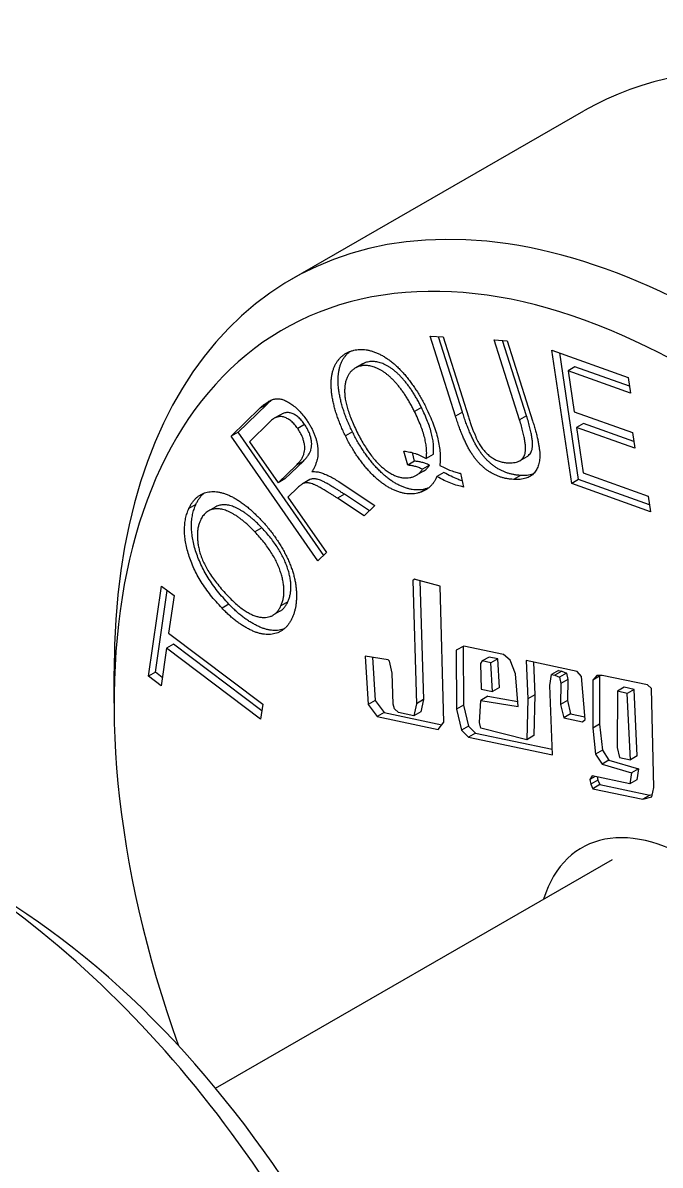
# Model space of a CAD drawing. Header units: millimetres. Extents: x 0 to 7722, y 0 to 5460.
# Drawn here: x 4566.73 to 4574.95, y 3552.35 to 3567.07 of the extents above; entities that cross this region are included whole.
import ezdxf

# ---------------------------------------------------------------- set-up
doc = ezdxf.new("R2010")
doc.units = ezdxf.units.MM
doc.header["$LTSCALE"] = 5
doc.layers.get('0').update_dxf_attribs({"linetype": 'CONTINUOUS'})

# ---------------------------------------------------------------- blocks, each defined once
blk = doc.blocks.new('RWFWFWEWEFWEFWEF')
for p, q in [((59.697, -70.491), (63.468, -68.319)), ((61.812, -72.258), (61.485, -71.225)), ((61.485, -71.225), (61.653, -71.235)), ((61.902, -72.206), (61.593, -71.232)), ((61.653, -71.235), (61.979, -72.267)), ((62.639, -72.305), (62.312, -71.274)), ((62.312, -71.274), (62.48, -71.284)), ((62.728, -72.254), (62.42, -71.28)), ((62.48, -71.284), (62.806, -72.316)), ((63.311, -73.126), (63.053, -71.404)), ((63.053, -71.404), (64.037, -71.756)), ((60.652, -71.566), (60.562, -71.618)), ((63.4, -73.075), (63.156, -71.441)), ((60.605, -71.587), (60.515, -71.639)), ((63.353, -71.62), (63.264, -71.672)), ((64.068, -71.959), (63.264, -71.672)), ((63.264, -71.672), (63.342, -72.199)), ((64.055, -71.871), (63.353, -71.62)), ((64.037, -71.756), (64.068, -71.959)), ((58.919, -72.516), (59.288, -72.155)), ((59.008, -72.464), (59.378, -72.104)), ((59.378, -72.104), (59.288, -72.155)), ((61.373, -72.145), (61.283, -72.197)), ((59.564, -72.233), (59.474, -72.284)), ((61.902, -72.206), (61.812, -72.258)), ((62.728, -72.254), (62.639, -72.305)), ((63.342, -72.199), (64.095, -72.468)), ((59.008, -72.464), (58.919, -72.516)), ((60.112, -74.051), (59.008, -72.464)), ((59.416, -72.329), (59.153, -72.586)), ((59.866, -72.364), (59.776, -72.415)), ((60.482, -72.458), (60.392, -72.51)), ((63.462, -72.35), (63.373, -72.401)), ((64.126, -72.67), (63.373, -72.401)), ((63.373, -72.401), (63.46, -72.988)), ((64.112, -72.582), (63.462, -72.35)), ((60.037, -74.124), (58.919, -72.516)), ((59.153, -72.586), (59.523, -73.118)), ((64.095, -72.468), (64.126, -72.67)), ((61.195, -72.889), (61.146, -72.708)), ((61.285, -72.838), (61.255, -72.727)), ((61.524, -72.752), (61.435, -72.804)), ((59.523, -73.118), (59.76, -72.887)), ((59.612, -73.066), (59.85, -72.835)), ((59.85, -72.835), (59.76, -72.887)), ((61.285, -72.838), (61.195, -72.889)), ((61.477, -72.888), (61.387, -72.94)), ((62.73, -72.779), (62.641, -72.831)), ((61.397, -72.967), (61.307, -73.019)), ((61.662, -72.984), (61.573, -73.035)), ((61.875, -72.993), (61.913, -73.17)), ((62.65, -73.021), (62.561, -73.072)), ((63.46, -72.988), (64.296, -73.286)), ((59.612, -73.066), (59.523, -73.118)), ((59.779, -73.178), (59.651, -73.302)), ((59.926, -73.078), (59.836, -73.13)), ((59.935, -73.073), (59.846, -73.125)), ((60.323, -73.111), (60.772, -73.407)), ((61.45, -73.187), (61.36, -73.238)), ((63.4, -73.075), (63.311, -73.126)), ((64.326, -73.489), (63.311, -73.126)), ((64.313, -73.401), (63.4, -73.075)), ((59.651, -73.302), (60.147, -74.016)), ((60.38, -73.264), (60.29, -73.316)), ((60.633, -73.543), (60.29, -73.316)), ((60.701, -73.476), (60.38, -73.264)), ((64.296, -73.286), (64.326, -73.489)), ((58.464, -73.394), (58.374, -73.446)), ((58.71, -73.43), (58.621, -73.482)), ((60.772, -73.407), (60.633, -73.543)), ((59.314, -73.698), (59.224, -73.749)), ((60.147, -74.016), (60.037, -74.124)), ((61.28, -74.357), (61.26, -74.375)), ((61.287, -74.359), (61.26, -74.375)), ((61.26, -74.375), (61.309, -75.964)), ((61.615, -74.45), (61.28, -74.357)), ((61.351, -74.377), (61.399, -75.912)), ((57.851, -75.61), (58.02, -74.448)), ((57.941, -75.558), (58.094, -74.504)), ((58.02, -74.448), (58.183, -74.57)), ((61.662, -76.202), (61.615, -74.45)), ((58.183, -74.57), (58.112, -75.056)), ((59.65, -74.651), (59.56, -74.702)), ((58.89, -74.682), (58.8, -74.733)), ((59.546, -74.773), (59.456, -74.824)), ((58.112, -75.056), (59.325, -75.971)), ((58.084, -75.25), (58.014, -75.733)), ((58.174, -75.198), (58.084, -75.25)), ((59.297, -76.165), (58.084, -75.25)), ((59.312, -76.057), (58.174, -75.198)), ((61.919, -75.222), (61.821, -75.272)), ((61.911, -75.226), (61.916, -75.983)), ((62.433, -75.33), (61.919, -75.222)), ((60.647, -75.35), (60.684, -75.973)), ((60.943, -75.397), (60.647, -75.35)), ((60.741, -75.365), (60.774, -75.922)), ((60.96, -75.416), (60.943, -75.397)), ((61.821, -75.272), (61.826, -76.035)), ((62.245, -75.362), (62.156, -75.413)), ((62.357, -75.385), (62.245, -75.362)), ((62.357, -75.385), (62.267, -75.437)), ((62.379, -75.754), (62.357, -75.385)), ((62.519, -75.403), (62.433, -75.33)), ((62.586, -75.58), (62.519, -75.403)), ((62.724, -75.408), (62.743, -75.902)), ((63.379, -75.547), (62.724, -75.408)), ((57.408, -75.957), (57.408, -75.543)), ((57.941, -75.558), (57.851, -75.61)), ((58.03, -75.625), (57.941, -75.558)), ((60.996, -75.571), (60.96, -75.416)), ((62.156, -75.413), (62.135, -75.447)), ((62.135, -75.447), (62.143, -75.775)), ((62.267, -75.437), (62.156, -75.413)), ((62.289, -75.806), (62.267, -75.437)), ((62.817, -75.428), (62.833, -75.85)), ((63.141, -75.534), (63.051, -75.586)), ((63.183, -75.543), (63.094, -75.595)), ((63.141, -75.534), (63.183, -75.543)), ((63.183, -75.543), (63.243, -75.572)), ((63.436, -75.613), (63.379, -75.547)), ((58.014, -75.733), (57.851, -75.61)), ((61.009, -75.971), (60.996, -75.571)), ((62.62, -76.001), (62.586, -75.58)), ((63.027, -75.728), (63.051, -75.586)), ((63.051, -75.586), (63.094, -75.595)), ((63.094, -75.595), (63.153, -75.624)), ((63.243, -75.572), (63.153, -75.624)), ((63.153, -75.624), (63.172, -75.704)), ((63.172, -75.704), (63.167, -75.975)), ((63.262, -75.653), (63.172, -75.704)), ((63.243, -75.572), (63.262, -75.653)), ((63.262, -75.653), (63.257, -75.924)), ((63.485, -76.168), (63.436, -75.613)), ((63.636, -75.601), (63.581, -75.66)), ((63.671, -75.608), (63.581, -75.66)), ((63.581, -75.66), (63.581, -76.281)), ((63.705, -75.599), (63.636, -75.601)), ((63.671, -75.608), (63.67, -76.229)), ((63.679, -75.6), (63.671, -75.608)), ((64.287, -75.722), (63.705, -75.599)), ((62.143, -75.775), (62.289, -75.806)), ((62.379, -75.754), (62.289, -75.806)), ((62.833, -75.85), (62.743, -75.902)), ((62.833, -75.85), (62.822, -76.376)), ((63.063, -76.623), (63.027, -75.728)), ((63.9, -75.804), (63.895, -76.527)), ((63.989, -75.752), (63.9, -75.804)), ((64.028, -75.831), (63.9, -75.804)), ((64.118, -75.779), (63.989, -75.752)), ((64.118, -75.779), (64.028, -75.831)), ((64.067, -76.688), (64.028, -75.831)), ((64.157, -76.636), (64.118, -75.779)), ((64.338, -75.766), (64.287, -75.722)), ((64.372, -77.046), (64.338, -75.766)), ((59.325, -75.971), (59.297, -76.165)), ((60.774, -75.922), (60.684, -75.973)), ((60.684, -75.973), (60.802, -76.129)), ((60.774, -75.922), (60.892, -76.077)), ((61.023, -76.029), (61.009, -75.971)), ((61.309, -75.964), (61.276, -76.12)), ((61.399, -75.912), (61.309, -75.964)), ((61.399, -75.912), (61.366, -76.068)), ((61.916, -75.983), (61.826, -76.035)), ((61.916, -75.983), (61.979, -76.252)), ((62.123, -76.207), (62.137, -75.921)), ((62.227, -75.869), (62.137, -75.921)), ((62.137, -75.921), (62.62, -76.001)), ((62.227, -75.869), (62.614, -75.934)), ((62.743, -75.902), (62.732, -76.428)), ((63.257, -75.924), (63.167, -75.975)), ((63.167, -75.975), (63.207, -76.147)), ((63.257, -75.924), (63.297, -76.095)), ((60.892, -76.077), (60.802, -76.129)), ((60.802, -76.129), (61.59, -76.295)), ((60.892, -76.077), (61.637, -76.235)), ((61.075, -76.078), (61.023, -76.029)), ((61.276, -76.12), (61.075, -76.078)), ((61.366, -76.068), (61.276, -76.12)), ((61.826, -76.035), (61.889, -76.304)), ((63.297, -76.095), (63.207, -76.147)), ((63.207, -76.147), (63.452, -76.199)), ((63.297, -76.095), (63.482, -76.135)), ((61.59, -76.295), (61.662, -76.202)), ((61.979, -76.252), (61.889, -76.304)), ((61.979, -76.252), (62.07, -76.342)), ((62.14, -76.281), (62.123, -76.207)), ((62.732, -76.428), (62.14, -76.281)), ((63.452, -76.199), (63.485, -76.168)), ((63.67, -76.229), (63.581, -76.281)), ((63.581, -76.281), (63.619, -76.615)), ((63.67, -76.229), (63.709, -76.563)), ((61.889, -76.304), (61.98, -76.394)), ((62.07, -76.342), (61.98, -76.394)), ((61.98, -76.394), (63.063, -76.623)), ((62.07, -76.342), (63.06, -76.552)), ((62.822, -76.376), (62.732, -76.428)), ((63.709, -76.563), (63.619, -76.615)), ((63.709, -76.563), (63.791, -76.69)), ((63.895, -76.527), (63.926, -76.658)), ((63.619, -76.615), (63.702, -76.742)), ((63.791, -76.69), (63.702, -76.742)), ((63.791, -76.69), (64.172, -76.803)), ((63.926, -76.658), (64.067, -76.688)), ((64.157, -76.636), (64.067, -76.688)), ((63.702, -76.742), (64.082, -76.855)), ((64.082, -76.855), (64.059, -76.997)), ((64.172, -76.803), (64.082, -76.855)), ((64.172, -76.803), (64.149, -76.945)), ((63.575, -76.894), (63.545, -76.943)), ((63.615, -76.903), (63.545, -76.943)), ((63.545, -76.943), (63.559, -77)), ((63.649, -76.948), (63.559, -77)), ((63.559, -77), (63.585, -77.06)), ((64.059, -76.997), (63.575, -76.894)), ((63.675, -77.008), (63.585, -77.06)), ((63.639, -76.908), (63.649, -76.948)), ((63.649, -76.948), (63.675, -77.008)), ((63.675, -77.008), (64.317, -77.144)), ((64.149, -76.945), (64.059, -76.997)), ((63.585, -77.06), (64.228, -77.196)), ((64.317, -77.144), (64.228, -77.196)), ((64.228, -77.196), (64.343, -77.165)), ((64.317, -77.144), (64.35, -77.135)), ((64.343, -77.165), (64.372, -77.046)), ((58.715, -80.92), (63.835, -77.972))]:
    blk.add_line(p, q)
for centre, major_axis, start_param, end_param in [((68.957, -77.85), (-5.488, 9.531), 3.141593, 6.283185), ((65.185, -80.022), (-5.488, 9.531), 2.354261, 7.070517), ((64.826, -80.229), (-5.235, 9.091), 1.877073, 7.547705), ((55.161, -85.794), (4.753, -8.254), 0, 3.141593), ((64.826, -80.229), (-1.386, 2.407), 2.651007, 6.773771), ((52.79, -87.16), (-4.753, 8.254), 2.354261, 7.070517), ((55.789, -85.432), (4.31, -7.484), 0.787332, 2.354261)]:
    blk.add_ellipse(centre, major_axis=major_axis, ratio=0.578093, start_param=start_param, end_param=end_param)
blk.add_ellipse((52.161, -87.522), major_axis=(4.31, -7.484), ratio=0.578093)
for points, knots in [([(60.392, -72.51), (60.382, -72.489), (60.361, -72.446), (60.333, -72.382), (60.308, -72.319), (60.285, -72.256), (60.265, -72.194), (60.248, -72.133), (60.234, -72.073), (60.222, -72.014), (60.214, -71.956), (60.209, -71.901), (60.207, -71.848), (60.208, -71.798), (60.213, -71.75), (60.221, -71.705), (60.233, -71.663), (60.247, -71.623), (60.265, -71.586), (60.285, -71.552), (60.308, -71.522), (60.334, -71.495), (60.362, -71.47), (60.392, -71.449), (60.426, -71.431), (60.45, -71.422), (60.462, -71.418)], [0, 0, 0, 0, 0.046151, 0.09134, 0.135793, 0.179469, 0.222981, 0.265777, 0.308482, 0.351263, 0.39326, 0.434438, 0.475014, 0.51489, 0.554277, 0.593857, 0.633629, 0.673589, 0.713596, 0.753679, 0.793494, 0.83376, 0.87444, 0.915554, 0.957275, 1, 1, 1, 1]), ([(60.482, -72.458), (60.472, -72.437), (60.451, -72.394), (60.423, -72.33), (60.397, -72.267), (60.375, -72.205), (60.355, -72.143), (60.338, -72.082), (60.324, -72.021), (60.312, -71.962), (60.304, -71.905), (60.298, -71.849), (60.297, -71.796), (60.298, -71.746), (60.303, -71.698), (60.311, -71.654), (60.322, -71.611), (60.337, -71.571), (60.354, -71.535), (60.375, -71.501), (60.398, -71.47), (60.422, -71.445), (60.439, -71.43), (60.447, -71.424)], [0, 0, 0, 0, 0.0461506, 0.0913405, 0.135793, 0.1794691, 0.2229806, 0.2657771, 0.3084822, 0.3512629, 0.3932601, 0.4344384, 0.4750145, 0.5148902, 0.5542768, 0.5938573, 0.6336292, 0.6735891, 0.7135959, 0.7536793, 0.7934942, 0.8337602, 0.867209, 0.867209, 0.867209, 0.867209]), ([(60.462, -71.418), (60.474, -71.414), (60.499, -71.406), (60.538, -71.399), (60.578, -71.396), (60.619, -71.396), (60.661, -71.401), (60.703, -71.409), (60.747, -71.421), (60.791, -71.438), (60.835, -71.458), (60.879, -71.482), (60.923, -71.509), (60.966, -71.539), (61.009, -71.574), (61.052, -71.611), (61.094, -71.653), (61.136, -71.697), (61.177, -71.745), (61.217, -71.795), (61.255, -71.848), (61.293, -71.902), (61.33, -71.959), (61.365, -72.019), (61.399, -72.081), (61.42, -72.123), (61.431, -72.145)], [0, 0, 0, 0, 0.043183, 0.085593, 0.127263, 0.168226, 0.208845, 0.24935, 0.289919, 0.330523, 0.37109, 0.411017, 0.450498, 0.490072, 0.529738, 0.569595, 0.610202, 0.6514, 0.693192, 0.735209, 0.77746, 0.820222, 0.863832, 0.908174, 0.953637, 1, 1, 1, 1]), ([(60.652, -71.566), (60.639, -71.571), (60.623, -71.578), (60.608, -71.586), (60.605, -71.587)], [0, 0, 0, 0, 0.06055457, 0.07510982, 0.07510982, 0.07510982, 0.07510982]), ([(61.373, -72.145), (61.364, -72.128), (61.347, -72.093), (61.319, -72.043), (61.291, -71.995), (61.263, -71.949), (61.234, -71.906), (61.204, -71.864), (61.174, -71.825), (61.143, -71.788), (61.112, -71.753), (61.081, -71.721), (61.05, -71.692), (61.018, -71.665), (60.986, -71.641), (60.954, -71.621), (60.921, -71.601), (60.889, -71.586), (60.857, -71.573), (60.825, -71.563), (60.795, -71.556), (60.765, -71.552), (60.735, -71.551), (60.706, -71.553), (60.678, -71.558), (60.661, -71.563), (60.652, -71.566)], [0, 0, 0, 0, 0.050359, 0.099094, 0.146608, 0.192706, 0.237699, 0.281548, 0.324654, 0.366901, 0.408222, 0.448823, 0.488553, 0.527787, 0.566644, 0.605655, 0.644507, 0.683859, 0.723028, 0.762204, 0.800894, 0.839995, 0.879018, 0.918487, 0.958998, 1, 1, 1, 1]), ([(60.562, -71.618), (60.549, -71.623), (60.524, -71.633), (60.49, -71.655), (60.461, -71.681), (60.436, -71.713), (60.416, -71.749), (60.4, -71.791), (60.389, -71.838), (60.382, -71.889), (60.381, -71.945), (60.385, -72.006), (60.396, -72.071), (60.413, -72.14), (60.436, -72.214), (60.465, -72.292), (60.5, -72.374), (60.527, -72.43), (60.54, -72.458)], [0, 0, 0, 0, 0.060555, 0.11897, 0.175516, 0.231337, 0.286536, 0.342239, 0.398368, 0.456142, 0.514972, 0.575208, 0.63706, 0.701983, 0.769961, 0.841931, 0.918724, 1, 1, 1, 1]), ([(61.283, -72.197), (61.274, -72.179), (61.257, -72.145), (61.229, -72.095), (61.202, -72.047), (61.173, -72.001), (61.144, -71.957), (61.114, -71.916), (61.084, -71.877), (61.054, -71.839), (61.023, -71.805), (60.991, -71.773), (60.96, -71.743), (60.928, -71.717), (60.896, -71.693), (60.864, -71.672), (60.832, -71.653), (60.799, -71.638), (60.767, -71.625), (60.736, -71.615), (60.705, -71.608), (60.675, -71.604), (60.645, -71.603), (60.617, -71.605), (60.589, -71.609), (60.571, -71.615), (60.562, -71.618)], [0, 0, 0, 0, 0.050359, 0.099094, 0.146608, 0.192706, 0.237699, 0.281548, 0.324654, 0.366901, 0.408222, 0.448823, 0.488553, 0.527787, 0.566644, 0.605655, 0.644507, 0.683859, 0.723028, 0.762204, 0.800894, 0.839995, 0.879018, 0.918487, 0.958998, 1, 1, 1, 1]), ([(59.288, -72.155), (59.297, -72.147), (59.315, -72.13), (59.342, -72.107), (59.368, -72.088), (59.393, -72.071), (59.417, -72.057), (59.441, -72.046), (59.464, -72.038), (59.494, -72.031), (59.533, -72.03), (59.582, -72.041), (59.634, -72.062), (59.688, -72.095), (59.742, -72.136), (59.794, -72.186), (59.844, -72.241), (59.875, -72.283), (59.89, -72.304)], [0, 0, 0, 0, 0.06328, 0.12241, 0.177995, 0.229764, 0.277789, 0.322516, 0.363568, 0.40163, 0.473211, 0.544145, 0.616433, 0.692154, 0.76892, 0.844914, 0.921469, 1, 1, 1, 1]), ([(59.378, -72.104), (59.387, -72.095), (59.405, -72.078), (59.428, -72.059), (59.442, -72.048), (59.447, -72.044)], [0, 0, 0, 0, 0.0632805, 0.1224105, 0.1540432, 0.1540432, 0.1540432, 0.1540432]), ([(61.524, -72.752), (61.527, -72.732), (61.531, -72.693), (61.529, -72.627), (61.52, -72.558), (61.504, -72.484), (61.482, -72.405), (61.452, -72.322), (61.416, -72.235), (61.387, -72.176), (61.373, -72.145)], [0, 0, 0, 0, 0.112223, 0.224966, 0.339988, 0.458376, 0.582779, 0.713841, 0.852325, 1, 1, 1, 1]), ([(61.431, -72.145), (61.448, -72.18), (61.481, -72.25), (61.524, -72.353), (61.558, -72.453), (61.585, -72.549), (61.604, -72.642), (61.614, -72.73), (61.617, -72.815), (61.612, -72.868), (61.61, -72.894)], [0, 0, 0, 0, 0.139022, 0.271792, 0.398771, 0.522142, 0.64263, 0.761275, 0.879879, 1, 1, 1, 1]), ([(59.776, -72.415), (59.77, -72.406), (59.757, -72.388), (59.736, -72.364), (59.715, -72.341), (59.694, -72.322), (59.672, -72.305), (59.649, -72.29), (59.626, -72.279), (59.603, -72.269), (59.579, -72.263), (59.556, -72.261), (59.532, -72.263), (59.509, -72.269), (59.485, -72.277), (59.462, -72.291), (59.439, -72.308), (59.424, -72.322), (59.416, -72.329)], [0, 0, 0, 0, 0.057429, 0.111686, 0.165204, 0.218217, 0.270276, 0.322842, 0.376739, 0.432302, 0.489875, 0.549633, 0.612547, 0.679897, 0.751989, 0.8286, 0.911401, 1, 1, 1, 1]), ([(59.866, -72.364), (59.86, -72.355), (59.847, -72.337), (59.826, -72.312), (59.805, -72.29), (59.783, -72.27), (59.761, -72.253), (59.739, -72.238), (59.716, -72.227), (59.693, -72.217), (59.669, -72.211), (59.645, -72.209), (59.622, -72.211), (59.599, -72.217), (59.579, -72.224), (59.568, -72.23), (59.564, -72.233)], [0, 0, 0, 0, 0.057429, 0.1116857, 0.1652037, 0.2182166, 0.2702763, 0.3228418, 0.3767385, 0.4323016, 0.4898751, 0.5496333, 0.6125471, 0.6798967, 0.7519892, 0.7912963, 0.7912963, 0.7912963, 0.7912963]), ([(59.89, -72.304), (59.9, -72.319), (59.919, -72.346), (59.944, -72.39), (59.967, -72.433), (59.986, -72.476), (60.003, -72.519), (60.016, -72.563), (60.027, -72.606), (60.034, -72.65), (60.038, -72.693), (60.038, -72.735), (60.035, -72.777), (60.028, -72.818), (60.016, -72.857), (60.001, -72.897), (59.983, -72.935), (59.968, -72.959), (59.96, -72.971)], [0, 0, 0, 0, 0.06021, 0.118521, 0.175229, 0.231126, 0.286171, 0.341651, 0.397323, 0.454606, 0.513193, 0.573353, 0.635726, 0.700886, 0.76959, 0.84205, 0.918982, 1, 1, 1, 1]), ([(61.435, -72.804), (61.437, -72.784), (61.441, -72.745), (61.439, -72.679), (61.43, -72.61), (61.415, -72.535), (61.392, -72.457), (61.363, -72.374), (61.326, -72.287), (61.298, -72.227), (61.283, -72.197)], [0, 0, 0, 0, 0.112223, 0.224966, 0.339988, 0.458376, 0.582779, 0.713841, 0.852325, 1, 1, 1, 1]), ([(62.561, -73.072), (62.546, -73.071), (62.518, -73.069), (62.475, -73.063), (62.433, -73.054), (62.393, -73.042), (62.354, -73.028), (62.316, -73.011), (62.279, -72.992), (62.243, -72.97), (62.208, -72.945), (62.175, -72.918), (62.143, -72.889), (62.112, -72.858), (62.083, -72.824), (62.054, -72.788), (62.027, -72.749), (62.002, -72.708), (61.976, -72.665), (61.952, -72.617), (61.928, -72.566), (61.904, -72.512), (61.88, -72.453), (61.857, -72.392), (61.834, -72.326), (61.82, -72.281), (61.812, -72.258)], [0, 0, 0, 0, 0.050164, 0.09808, 0.143589, 0.187404, 0.229372, 0.269708, 0.308274, 0.345942, 0.382577, 0.418283, 0.45328, 0.487755, 0.522451, 0.557005, 0.592289, 0.627968, 0.665239, 0.705088, 0.74715, 0.79221, 0.839657, 0.890078, 0.943663, 1, 1, 1, 1]), ([(62.65, -73.021), (62.636, -73.02), (62.607, -73.018), (62.565, -73.011), (62.523, -73.002), (62.483, -72.99), (62.444, -72.976), (62.406, -72.959), (62.369, -72.94), (62.333, -72.918), (62.298, -72.893), (62.265, -72.866), (62.233, -72.838), (62.202, -72.806), (62.172, -72.772), (62.144, -72.736), (62.117, -72.698), (62.091, -72.657), (62.066, -72.613), (62.042, -72.566), (62.017, -72.514), (61.993, -72.46), (61.97, -72.402), (61.946, -72.34), (61.924, -72.274), (61.909, -72.229), (61.902, -72.206)], [0, 0, 0, 0, 0.050164, 0.09808, 0.143589, 0.187404, 0.229372, 0.269708, 0.308274, 0.345942, 0.382577, 0.418283, 0.45328, 0.487755, 0.522451, 0.557005, 0.592289, 0.627968, 0.665239, 0.705088, 0.74715, 0.79221, 0.839657, 0.890078, 0.943663, 1, 1, 1, 1]), ([(61.979, -72.267), (61.985, -72.285), (61.997, -72.322), (62.015, -72.374), (62.032, -72.423), (62.05, -72.468), (62.067, -72.509), (62.084, -72.547), (62.101, -72.581), (62.123, -72.62), (62.151, -72.665), (62.19, -72.713), (62.232, -72.754), (62.278, -72.789), (62.326, -72.818), (62.375, -72.839), (62.427, -72.853), (62.461, -72.856), (62.478, -72.858)], [0, 0, 0, 0, 0.066543, 0.128963, 0.186531, 0.239654, 0.288924, 0.333507, 0.374486, 0.411092, 0.47968, 0.546383, 0.613659, 0.683611, 0.756376, 0.832186, 0.913264, 1, 1, 1, 1]), ([(62.478, -72.858), (62.493, -72.859), (62.522, -72.86), (62.561, -72.856), (62.596, -72.85), (62.627, -72.839), (62.653, -72.824), (62.675, -72.805), (62.692, -72.783), (62.705, -72.756), (62.713, -72.723), (62.716, -72.684), (62.715, -72.638), (62.708, -72.584), (62.698, -72.525), (62.682, -72.458), (62.663, -72.384), (62.647, -72.332), (62.639, -72.305)], [0, 0, 0, 0, 0.071688, 0.137945, 0.199814, 0.257412, 0.311278, 0.361498, 0.409727, 0.456211, 0.504173, 0.556112, 0.61356, 0.676689, 0.746669, 0.823803, 0.908026, 1, 1, 1, 1]), ([(62.806, -72.316), (62.813, -72.338), (62.826, -72.381), (62.844, -72.443), (62.859, -72.501), (62.872, -72.556), (62.882, -72.608), (62.89, -72.656), (62.896, -72.7), (62.899, -72.742), (62.899, -72.78), (62.897, -72.816), (62.892, -72.851), (62.884, -72.883), (62.874, -72.913), (62.86, -72.941), (62.844, -72.967), (62.825, -72.991), (62.803, -73.013), (62.778, -73.031), (62.749, -73.046), (62.718, -73.058), (62.683, -73.067), (62.645, -73.072), (62.604, -73.074), (62.575, -73.073), (62.561, -73.072)], [0, 0, 0, 0, 0.053959, 0.105388, 0.153732, 0.199669, 0.242672, 0.283423, 0.321772, 0.357814, 0.392727, 0.427013, 0.461696, 0.496382, 0.531404, 0.567349, 0.603839, 0.641918, 0.680998, 0.721257, 0.762877, 0.806082, 0.851265, 0.89865, 0.948198, 1, 1, 1, 1]), ([(62.73, -72.779), (62.735, -72.777), (62.747, -72.769), (62.764, -72.754), (62.782, -72.731), (62.795, -72.704), (62.803, -72.671), (62.806, -72.632), (62.805, -72.586), (62.798, -72.533), (62.788, -72.473), (62.772, -72.406), (62.753, -72.332), (62.737, -72.281), (62.728, -72.254)], [0.2850905, 0.2850905, 0.2850905, 0.2850905, 0.3112781, 0.3614981, 0.4097274, 0.4562108, 0.5041731, 0.5561116, 0.6135603, 0.6766892, 0.7466685, 0.8238025, 0.9080257, 1, 1, 1, 1]), ([(59.76, -72.887), (59.772, -72.875), (59.794, -72.852), (59.822, -72.816), (59.843, -72.78), (59.857, -72.743), (59.866, -72.706), (59.868, -72.666), (59.865, -72.625), (59.855, -72.582), (59.842, -72.538), (59.824, -72.496), (59.802, -72.454), (59.785, -72.429), (59.776, -72.415)], [0, 0, 0, 0, 0.12717, 0.239195, 0.338372, 0.424783, 0.502247, 0.576182, 0.647858, 0.719799, 0.790999, 0.860055, 0.929264, 1, 1, 1, 1]), ([(59.85, -72.835), (59.861, -72.823), (59.883, -72.801), (59.911, -72.764), (59.933, -72.728), (59.947, -72.691), (59.955, -72.654), (59.958, -72.615), (59.955, -72.573), (59.945, -72.53), (59.932, -72.487), (59.913, -72.444), (59.892, -72.403), (59.875, -72.377), (59.866, -72.364)], [0, 0, 0, 0, 0.12717, 0.239195, 0.338372, 0.424783, 0.502247, 0.576182, 0.647858, 0.719799, 0.790999, 0.860055, 0.929264, 1, 1, 1, 1]), ([(61.45, -73.187), (61.437, -73.19), (61.413, -73.198), (61.375, -73.205), (61.335, -73.208), (61.295, -73.208), (61.254, -73.203), (61.212, -73.194), (61.169, -73.182), (61.125, -73.165), (61.081, -73.146), (61.037, -73.122), (60.993, -73.095), (60.95, -73.065), (60.907, -73.03), (60.864, -72.992), (60.821, -72.951), (60.779, -72.906), (60.738, -72.859), (60.698, -72.809), (60.658, -72.756), (60.621, -72.701), (60.584, -72.644), (60.549, -72.584), (60.514, -72.522), (60.493, -72.48), (60.482, -72.458)], [0, 0, 0, 0, 0.042496, 0.084218, 0.1252, 0.165735, 0.205958, 0.246321, 0.286509, 0.326972, 0.367352, 0.40739, 0.447068, 0.486649, 0.526651, 0.566835, 0.607761, 0.649268, 0.691365, 0.733672, 0.776361, 0.819598, 0.86333, 0.907917, 0.953507, 1, 1, 1, 1]), ([(60.54, -72.458), (60.555, -72.486), (60.582, -72.54), (60.626, -72.617), (60.67, -72.688), (60.716, -72.752), (60.762, -72.811), (60.809, -72.863), (60.857, -72.909), (60.906, -72.949), (60.954, -72.982), (61.002, -73.01), (61.048, -73.03), (61.094, -73.045), (61.138, -73.053), (61.182, -73.054), (61.225, -73.05), (61.251, -73.042), (61.265, -73.038)], [0, 0, 0, 0, 0.079122, 0.15403, 0.224947, 0.292417, 0.35662, 0.418668, 0.479001, 0.53861, 0.596889, 0.653805, 0.709786, 0.765592, 0.821889, 0.879324, 0.938508, 1, 1, 1, 1]), ([(61.36, -73.238), (61.348, -73.242), (61.323, -73.25), (61.285, -73.257), (61.246, -73.26), (61.205, -73.259), (61.164, -73.255), (61.122, -73.246), (61.079, -73.234), (61.035, -73.217), (60.991, -73.197), (60.947, -73.174), (60.904, -73.146), (60.86, -73.116), (60.817, -73.082), (60.774, -73.044), (60.732, -73.003), (60.69, -72.958), (60.648, -72.911), (60.608, -72.86), (60.569, -72.808), (60.531, -72.753), (60.494, -72.696), (60.459, -72.636), (60.424, -72.574), (60.403, -72.532), (60.392, -72.51)], [0, 0, 0, 0, 0.042496, 0.084218, 0.1252, 0.165735, 0.205958, 0.246321, 0.286509, 0.326972, 0.367352, 0.40739, 0.447068, 0.486649, 0.526651, 0.566835, 0.607761, 0.649268, 0.691365, 0.733672, 0.776361, 0.819598, 0.86333, 0.907917, 0.953507, 1, 1, 1, 1]), ([(61.146, -72.708), (61.159, -72.709), (61.183, -72.712), (61.221, -72.718), (61.258, -72.727), (61.294, -72.738), (61.33, -72.751), (61.365, -72.766), (61.4, -72.783), (61.423, -72.797), (61.435, -72.804)], [0, 0, 0, 0, 0.13729, 0.270464, 0.399839, 0.524752, 0.647596, 0.767591, 0.884147, 1, 1, 1, 1]), ([(61.387, -72.94), (61.37, -72.933), (61.337, -72.918), (61.288, -72.903), (61.24, -72.893), (61.21, -72.89), (61.195, -72.889)], [0, 0, 0, 0, 0.254637, 0.505254, 0.752179, 1, 1, 1, 1]), ([(61.477, -72.888), (61.46, -72.881), (61.427, -72.867), (61.378, -72.851), (61.33, -72.841), (61.3, -72.839), (61.285, -72.838)], [0, 0, 0, 0, 0.254637, 0.505254, 0.752179, 1, 1, 1, 1]), ([(61.397, -72.967), (61.406, -72.962), (61.426, -72.948), (61.453, -72.922), (61.469, -72.9), (61.477, -72.888)], [0.2952953, 0.2952953, 0.2952953, 0.2952953, 0.5049845, 0.7523245, 1, 1, 1, 1]), ([(61.61, -72.894), (61.635, -72.906), (61.683, -72.929), (61.752, -72.958), (61.816, -72.979), (61.856, -72.989), (61.875, -72.993)], [0, 0, 0, 0, 0.278391, 0.537364, 0.777547, 1, 1, 1, 1]), ([(59.96, -72.971), (59.971, -72.971), (59.993, -72.971), (60.025, -72.973), (60.054, -72.978), (60.073, -72.984), (60.082, -72.986)], [0, 0, 0, 0, 0.293749, 0.557771, 0.792667, 1, 1, 1, 1]), ([(60.082, -72.986), (60.1, -72.993), (60.138, -73.008), (60.197, -73.036), (60.259, -73.07), (60.301, -73.097), (60.323, -73.111)], [0, 0, 0, 0, 0.23276, 0.47677, 0.732187, 1, 1, 1, 1]), ([(61.265, -73.038), (61.277, -73.033), (61.302, -73.023), (61.335, -73.001), (61.363, -72.974), (61.379, -72.951), (61.387, -72.94)], [0, 0, 0, 0, 0.255099, 0.504984, 0.752325, 1, 1, 1, 1]), ([(61.573, -73.035), (61.567, -73.048), (61.555, -73.072), (61.535, -73.105), (61.512, -73.136), (61.487, -73.163), (61.459, -73.187), (61.428, -73.207), (61.396, -73.225), (61.372, -73.234), (61.36, -73.238)], [0, 0, 0, 0, 0.123811, 0.246822, 0.369522, 0.493108, 0.616894, 0.742745, 0.870179, 1, 1, 1, 1]), ([(61.913, -73.17), (61.887, -73.164), (61.835, -73.152), (61.752, -73.123), (61.664, -73.085), (61.604, -73.052), (61.573, -73.035)], [0, 0, 0, 0, 0.234357, 0.478137, 0.732368, 1, 1, 1, 1]), ([(61.896, -73.09), (61.878, -73.084), (61.832, -73.067), (61.754, -73.033), (61.693, -73), (61.662, -72.984)], [0.3203503, 0.3203503, 0.3203503, 0.3203503, 0.4781366, 0.7323679, 1, 1, 1, 1]), ([(62.811, -73.005), (62.81, -73.005), (62.798, -73.009), (62.773, -73.015), (62.735, -73.02), (62.694, -73.023), (62.665, -73.021), (62.65, -73.021)], [0.8020123, 0.8020123, 0.8020123, 0.8020123, 0.8060823, 0.8512649, 0.8986504, 0.9481985, 1, 1, 1, 1]), ([(59.846, -73.125), (59.841, -73.127), (59.831, -73.133), (59.816, -73.145), (59.798, -73.16), (59.785, -73.171), (59.779, -73.178)], [0, 0, 0, 0, 0.179832, 0.405355, 0.678148, 1, 1, 1, 1]), ([(60.29, -73.316), (60.278, -73.308), (60.254, -73.292), (60.22, -73.271), (60.188, -73.25), (60.158, -73.231), (60.13, -73.214), (60.103, -73.199), (60.079, -73.185), (60.05, -73.168), (60.018, -73.151), (59.983, -73.136), (59.952, -73.124), (59.926, -73.118), (59.903, -73.117), (59.882, -73.117), (59.863, -73.119), (59.851, -73.123), (59.846, -73.125)], [0, 0, 0, 0, 0.079381, 0.15389, 0.223746, 0.290099, 0.351599, 0.408261, 0.460866, 0.509424, 0.596639, 0.673876, 0.741005, 0.799103, 0.851922, 0.902793, 0.952035, 1, 1, 1, 1]), ([(60.38, -73.264), (60.368, -73.256), (60.344, -73.241), (60.31, -73.219), (60.278, -73.198), (60.248, -73.179), (60.219, -73.162), (60.193, -73.147), (60.169, -73.133), (60.14, -73.117), (60.108, -73.1), (60.072, -73.084), (60.042, -73.073), (60.016, -73.067), (59.993, -73.065), (59.972, -73.065), (59.953, -73.068), (59.941, -73.072), (59.935, -73.073)], [0, 0, 0, 0, 0.079381, 0.15389, 0.223746, 0.290099, 0.351599, 0.408261, 0.460866, 0.509424, 0.596639, 0.673876, 0.741005, 0.799103, 0.851922, 0.902793, 0.952035, 1, 1, 1, 1]), ([(58.374, -73.446), (58.38, -73.432), (58.392, -73.406), (58.415, -73.372), (58.439, -73.34), (58.465, -73.313), (58.493, -73.288), (58.524, -73.269), (58.557, -73.253), (58.592, -73.24), (58.629, -73.232), (58.667, -73.228), (58.707, -73.228), (58.747, -73.232), (58.789, -73.241), (58.832, -73.254), (58.876, -73.271), (58.922, -73.291), (58.968, -73.317), (59.014, -73.345), (59.061, -73.377), (59.108, -73.412), (59.155, -73.451), (59.203, -73.494), (59.251, -73.54), (59.282, -73.572), (59.298, -73.589)], [0, 0, 0, 0, 0.043133, 0.085299, 0.126664, 0.167617, 0.208293, 0.248612, 0.289247, 0.329817, 0.370186, 0.410257, 0.449803, 0.48927, 0.528853, 0.568786, 0.609263, 0.650466, 0.69215, 0.734036, 0.776449, 0.819456, 0.863201, 0.907611, 0.953241, 1, 1, 1, 1]), ([(58.464, -73.394), (58.47, -73.381), (58.482, -73.354), (58.505, -73.32), (58.528, -73.288), (58.551, -73.265), (58.565, -73.253), (58.57, -73.249)], [0, 0, 0, 0, 0.0431329, 0.085299, 0.1266643, 0.1676166, 0.1886125, 0.1886125, 0.1886125, 0.1886125]), ([(58.8, -74.733), (58.774, -74.705), (58.724, -74.651), (58.654, -74.565), (58.59, -74.479), (58.532, -74.393), (58.481, -74.307), (58.437, -74.22), (58.4, -74.132), (58.369, -74.045), (58.345, -73.959), (58.328, -73.876), (58.318, -73.796), (58.315, -73.719), (58.319, -73.646), (58.33, -73.575), (58.348, -73.508), (58.365, -73.467), (58.374, -73.446)], [0, 0, 0, 0, 0.075265, 0.14657, 0.214534, 0.279657, 0.342509, 0.403627, 0.464055, 0.524029, 0.583286, 0.641479, 0.698791, 0.756351, 0.814557, 0.874149, 0.935964, 1, 1, 1, 1]), ([(58.89, -74.682), (58.864, -74.654), (58.814, -74.599), (58.743, -74.513), (58.679, -74.428), (58.622, -74.342), (58.571, -74.255), (58.527, -74.168), (58.489, -74.08), (58.459, -73.993), (58.435, -73.908), (58.418, -73.824), (58.408, -73.745), (58.405, -73.668), (58.409, -73.594), (58.42, -73.523), (58.438, -73.456), (58.455, -73.415), (58.464, -73.394)], [0, 0, 0, 0, 0.075265, 0.14657, 0.214534, 0.279657, 0.342509, 0.403627, 0.464055, 0.524029, 0.583286, 0.641479, 0.698791, 0.756351, 0.814557, 0.874149, 0.935964, 1, 1, 1, 1]), ([(59.224, -73.749), (59.211, -73.736), (59.186, -73.709), (59.147, -73.672), (59.109, -73.637), (59.072, -73.606), (59.035, -73.577), (58.999, -73.551), (58.963, -73.528), (58.928, -73.507), (58.894, -73.49), (58.86, -73.476), (58.828, -73.465), (58.796, -73.457), (58.766, -73.452), (58.737, -73.451), (58.708, -73.452), (58.681, -73.457), (58.655, -73.465), (58.631, -73.476), (58.608, -73.489), (58.587, -73.506), (58.568, -73.525), (58.55, -73.547), (58.534, -73.572), (58.525, -73.591), (58.521, -73.6)], [0, 0, 0, 0, 0.050478, 0.09937, 0.146911, 0.193296, 0.238063, 0.282105, 0.325238, 0.367472, 0.408881, 0.449402, 0.489165, 0.528407, 0.567323, 0.605819, 0.64474, 0.684029, 0.723168, 0.76237, 0.800932, 0.840138, 0.879088, 0.918656, 0.959064, 1, 1, 1, 1]), ([(59.314, -73.698), (59.301, -73.684), (59.276, -73.657), (59.237, -73.62), (59.199, -73.586), (59.162, -73.554), (59.125, -73.525), (59.089, -73.499), (59.053, -73.476), (59.018, -73.456), (58.983, -73.439), (58.95, -73.424), (58.918, -73.413), (58.886, -73.405), (58.856, -73.4), (58.826, -73.399), (58.798, -73.401), (58.771, -73.405), (58.745, -73.413), (58.725, -73.422), (58.714, -73.428), (58.71, -73.43)], [0, 0, 0, 0, 0.0504778, 0.0993705, 0.1469108, 0.1932962, 0.2380628, 0.2821047, 0.3252381, 0.3674716, 0.4088811, 0.449402, 0.4891654, 0.5284065, 0.567323, 0.6058187, 0.6447396, 0.6840288, 0.7231678, 0.7623696, 0.7797127, 0.7797127, 0.7797127, 0.7797127]), ([(58.521, -73.6), (58.515, -73.614), (58.503, -73.641), (58.492, -73.687), (58.484, -73.736), (58.481, -73.786), (58.483, -73.84), (58.489, -73.897), (58.5, -73.956), (58.515, -74.017), (58.535, -74.081), (58.564, -74.147), (58.599, -74.215), (58.641, -74.284), (58.69, -74.355), (58.746, -74.427), (58.808, -74.502), (58.853, -74.55), (58.876, -74.575)], [0, 0, 0, 0, 0.056283, 0.110902, 0.164521, 0.217626, 0.270634, 0.324165, 0.378684, 0.434708, 0.492202, 0.551732, 0.614402, 0.680996, 0.751978, 0.828691, 0.911152, 1, 1, 1, 1]), ([(59.298, -73.589), (59.314, -73.606), (59.346, -73.64), (59.392, -73.694), (59.435, -73.748), (59.476, -73.803), (59.514, -73.859), (59.551, -73.916), (59.585, -73.973), (59.616, -74.032), (59.645, -74.09), (59.671, -74.149), (59.693, -74.206), (59.713, -74.263), (59.729, -74.32), (59.741, -74.376), (59.751, -74.431), (59.758, -74.485), (59.761, -74.538), (59.762, -74.59), (59.759, -74.639), (59.754, -74.686), (59.747, -74.732), (59.736, -74.775), (59.723, -74.817), (59.712, -74.843), (59.706, -74.856)], [0, 0, 0, 0, 0.0476, 0.093853, 0.139258, 0.183618, 0.227408, 0.270628, 0.313672, 0.356264, 0.398476, 0.439701, 0.480145, 0.520027, 0.559831, 0.599539, 0.639382, 0.679594, 0.719847, 0.75995, 0.79957, 0.839213, 0.87883, 0.918815, 0.959058, 1, 1, 1, 1]), ([(59.56, -74.702), (59.566, -74.688), (59.578, -74.659), (59.59, -74.61), (59.598, -74.56), (59.6, -74.507), (59.597, -74.451), (59.589, -74.392), (59.576, -74.332), (59.557, -74.269), (59.534, -74.204), (59.505, -74.139), (59.471, -74.074), (59.432, -74.009), (59.387, -73.944), (59.338, -73.878), (59.283, -73.813), (59.244, -73.771), (59.224, -73.749)], [0, 0, 0, 0, 0.06132, 0.120272, 0.17774, 0.234188, 0.290058, 0.3462, 0.40356, 0.462433, 0.522164, 0.582865, 0.644953, 0.709421, 0.776591, 0.847022, 0.921435, 1, 1, 1, 1]), ([(59.65, -74.651), (59.656, -74.636), (59.668, -74.607), (59.68, -74.559), (59.687, -74.508), (59.69, -74.455), (59.687, -74.399), (59.678, -74.341), (59.665, -74.28), (59.647, -74.217), (59.623, -74.153), (59.595, -74.088), (59.56, -74.023), (59.521, -73.957), (59.477, -73.892), (59.428, -73.827), (59.373, -73.761), (59.334, -73.719), (59.314, -73.698)], [0, 0, 0, 0, 0.06132, 0.120272, 0.17774, 0.234188, 0.290058, 0.3462, 0.40356, 0.462433, 0.522164, 0.582865, 0.644953, 0.709421, 0.776591, 0.847022, 0.921435, 1, 1, 1, 1]), ([(58.876, -74.575), (58.895, -74.595), (58.933, -74.633), (58.989, -74.685), (59.044, -74.73), (59.097, -74.767), (59.149, -74.798), (59.199, -74.822), (59.248, -74.84), (59.295, -74.849), (59.34, -74.853), (59.382, -74.85), (59.42, -74.842), (59.455, -74.826), (59.486, -74.804), (59.515, -74.777), (59.539, -74.743), (59.553, -74.716), (59.56, -74.702)], [0, 0, 0, 0, 0.075705, 0.147821, 0.216492, 0.282372, 0.346204, 0.408281, 0.46961, 0.530546, 0.590733, 0.649062, 0.706336, 0.763393, 0.82064, 0.878679, 0.938256, 1, 1, 1, 1]), ([(59.546, -74.773), (59.557, -74.767), (59.577, -74.752), (59.605, -74.725), (59.629, -74.691), (59.643, -74.664), (59.65, -74.651)], [0.7667862, 0.7667862, 0.7667862, 0.7667862, 0.82064, 0.878679, 0.9382561, 1, 1, 1, 1]), ([(59.706, -74.856), (59.7, -74.869), (59.687, -74.896), (59.664, -74.932), (59.64, -74.963), (59.613, -74.991), (59.584, -75.014), (59.552, -75.034), (59.519, -75.05), (59.483, -75.061), (59.446, -75.069), (59.407, -75.072), (59.368, -75.072), (59.327, -75.067), (59.285, -75.058), (59.242, -75.045), (59.198, -75.028), (59.153, -75.006), (59.108, -74.982), (59.062, -74.955), (59.018, -74.924), (58.973, -74.892), (58.929, -74.856), (58.886, -74.818), (58.843, -74.777), (58.814, -74.748), (58.8, -74.733)], [0, 0, 0, 0, 0.044861, 0.088746, 0.131659, 0.173963, 0.215711, 0.257254, 0.298793, 0.340438, 0.381926, 0.42296, 0.463479, 0.503661, 0.544, 0.584717, 0.625748, 0.66754, 0.709453, 0.750995, 0.792389, 0.833568, 0.874884, 0.916137, 0.95804, 1, 1, 1, 1]), ([(59.601, -75), (59.592, -75.004), (59.57, -75.01), (59.536, -75.017), (59.497, -75.02), (59.458, -75.02), (59.417, -75.015), (59.375, -75.006), (59.332, -74.993), (59.288, -74.976), (59.243, -74.955), (59.197, -74.93), (59.152, -74.903), (59.107, -74.873), (59.063, -74.84), (59.019, -74.805), (58.976, -74.766), (58.932, -74.725), (58.904, -74.696), (58.89, -74.682)], [0.3076925, 0.3076925, 0.3076925, 0.3076925, 0.3404384, 0.381926, 0.4229597, 0.4634794, 0.5036611, 0.5440005, 0.5847169, 0.6257482, 0.66754, 0.7094533, 0.7509948, 0.7923887, 0.8335681, 0.8748844, 0.9161368, 0.9580405, 1, 1, 1, 1])]:
    blk.add_open_spline(points, degree=3, knots=knots)
for points in [[(59.935, -73.073), (59.932, -73.075), (59.929, -73.077), (59.926, -73.078)], [(61.466, -73.181), (61.46, -73.183), (61.455, -73.185), (61.45, -73.187)]]:
    blk.add_open_spline(points, degree=3)

msp = doc.modelspace()

# ---------------------------------------------------------------- block references
msp.add_blockref('RWFWFWEWEFWEFWEF', (4510.5, 3634.26))

doc.saveas('drawing.dxf')
